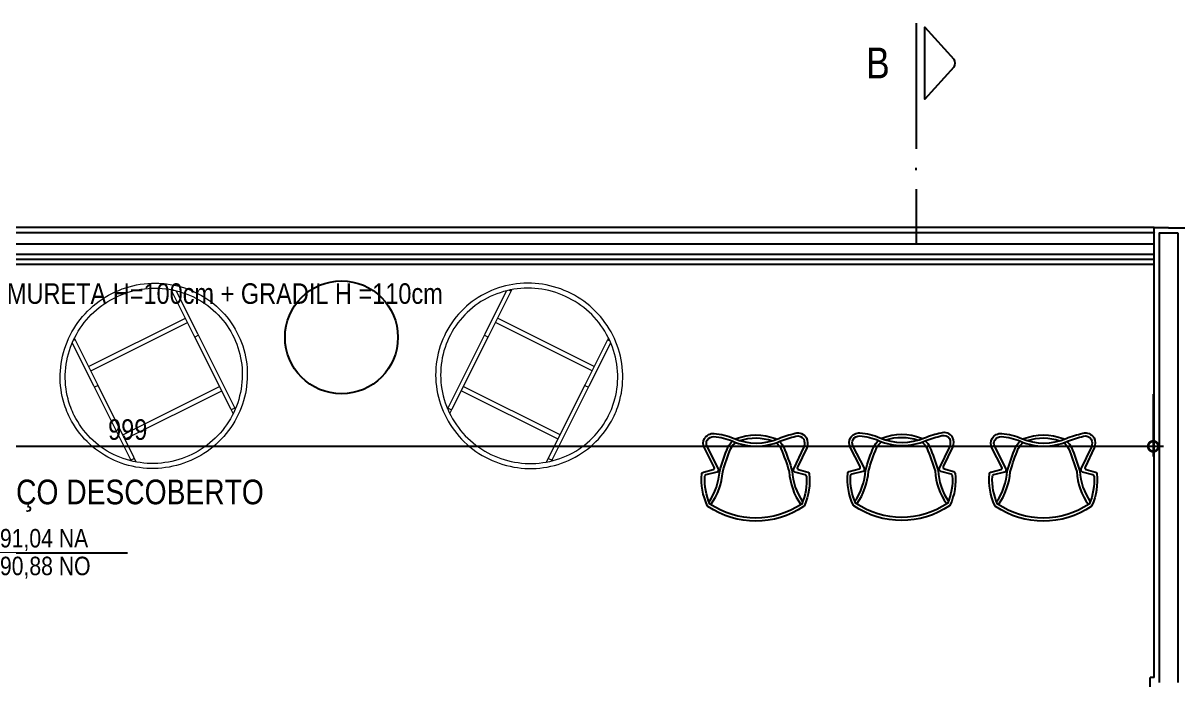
# Model space of a CAD drawing. Header units: metres. Extents: x -23 to 570, y -25 to 184.
# Drawn here: x 119.98 to 125.6, y 7.19 to 10.39 of the extents above; entities that cross this region are included whole.
import ezdxf
from ezdxf.enums import TextEntityAlignment as Align

# ---------------------------------------------------------------- set-up
doc = ezdxf.new("R2010")
doc.units = ezdxf.units.M
doc.header["$LTSCALE"] = 0.1
doc.linetypes.add('DUPLEX SUPERIOR$0$DASHEDX2', pattern=[1.5, 1, -0.5])
for name, color, linetype in [('ARQ-DIM', 2, 'Continuous'), ('ARQ-SIM', 1, 'Continuous'), ('ARQ-TXT', 2, 'Continuous'), ('DUPLEX SUPERIOR$0$ARQ-ALV ACAB', 4, 'Continuous'), ('DUPLEX SUPERIOR$0$ARQ-ALV OSSO', 5, 'Continuous'), ('DUPLEX SUPERIOR$0$ARQ-AUX', 7, 'Continuous'), ('DUPLEX SUPERIOR$0$ARQ-AUX2', 2, 'Continuous'), ('DUPLEX SUPERIOR$0$ARQ-HID', 7, 'Continuous'), ('DUPLEX SUPERIOR$0$ARQ-MOB', 7, 'Continuous'), ('DUPLEX SUPERIOR$0$ARQ-PRJ', 7, 'DUPLEX SUPERIOR$0$DASHEDX2')]:
    doc.layers.add(name, color=color, linetype=linetype)
doc.styles.add('Adesa', font='ARIALN.TTF')
doc.styles.add('M50', font='ARIALN.TTF', dxfattribs={"height": 0.15})
doc.dimstyles.new('ADESA 1-0050', dxfattribs={"dimtxt": 0.1, "dimasz": 0.1, "dimexe": 0.05, "dimexo": 0.05, "dimgap": 0.03, "dimtad": 1, "dimdec": 1, "dimlfac": 100, "dimzin": 12, "dimtxsty": 'Adesa', "dimblk": 'DOTSMALL', "dimcen": 1, "dimdle": 0.05, "dimclrd": 1, "dimclre": 1, "dimclrt": 256, "dimazin": 3, "dimtm": 1e-09, "dimtfac": 1, "dimtdec": 1, "dimtmove": 1, "dimatfit": 0, "dimldrblk": 'DOTSMALL', "dimfxl": 0.8, "dimtvp": 2, "dimtolj": 1, "dimtzin": 0, "dimarcsym": 0})

# ---------------------------------------------------------------- blocks, each defined once
blk = doc.blocks.new('DUPLEX SUPERIOR$0$planta duplex inferior tipo 1')
at = {"layer": 'DUPLEX SUPERIOR$0$ARQ-ALV ACAB'}
blk.add_lwpolyline([(11.165, 6.1901), (11.0749, 6.1901), (11.0749, 5.9601)], dxfattribs=at)
at = {"layer": 'DUPLEX SUPERIOR$0$ARQ-ALV OSSO'}
for points in [[(11.12, 6.1651), (11.12, 3.9749)], [(11.165, 6.1651), (11.12, 6.1651)]]:
    blk.add_lwpolyline(points, dxfattribs=at)
blk = doc.blocks.new('DUPLEX SUPERIOR$0$planta duplex superior tipo 2')
at = {"layer": 'DUPLEX SUPERIOR$0$ARQ-ALV ACAB'}
for p, q in [((-10.07, 0.0252, 0), (0, 0.025)), ((-10.07, -0.1549), (-0.07, -0.1549, 0))]:
    blk.add_line(p, q, dxfattribs=at)
for points in [[(-10.07, -2.165), (-10.07, -2.0503), (-10.07, 0.0252), (-10.14, 0.0252)], [(-10.07, -2.165), (-10.0501, -2.165)], [(-10.0501, -4.5935), (-10.0501, -2.165)]]:
    blk.add_lwpolyline(points, dxfattribs=at)
at = {"layer": 'DUPLEX SUPERIOR$0$ARQ-ALV OSSO'}
blk.add_lwpolyline([(-10.095, -2.19), (-10.095, -2.0503), (-10.095, -2.0503), (-10.095, 0), (-10.14, 0.0002), (-10.14, 0.0002)], dxfattribs=at)
at = {"layer": 'DUPLEX SUPERIOR$0$ARQ-AUX'}
for p, q in [((-10.07, -0.0001, 0), (-0.07, -0.0001, 0)), ((-10.07, -0.1299), (-0.07, -0.1299, 0))]:
    blk.add_line(p, q, dxfattribs=at)
at = {"layer": 'DUPLEX SUPERIOR$0$ARQ-AUX2'}
for p, q in [((-10.0751, -0.0001), (-10.0751, -0.0001)), ((-10.07, -0.0551, 0), (-0.07, -0.0551, 0)), ((-10.07, -0.1051, 0), (-0.07, -0.1051, 0))]:
    blk.add_line(p, q, dxfattribs=at)
blk = doc.blocks.new('*U1089')
at = {"lineweight": 0}
for p, q in [((-290.5, 83.3), (-290.5, 318.5)), ((-280.9, 326.4), (-270.7, 326.4)), ((-270.7, 326.4), (-270.7, 334.4)), ((-270.7, 83.3), (-270.7, 326.4)), ((256.4, 328.5), (256.4, 334.4)), ((256.4, 326.4), (256.4, 328.5)), ((256.4, 325.9), (256.4, 326.4)), ((256.4, 326.4), (261.9, 326.4)), ((256.4, 83.3), (256.4, 325.9)), ((261.9, 326.4), (266.6, 326.4)), ((276.1, 83.3), (276.1, 318.5)), ((256.4, 179.1), (-270.7, 179.1)), ((256.4, 156), (-270.7, 156)), ((-290.5, -314.8), (-290.5, 83.3)), ((-290.5, 76.2), (-270.7, 76.2)), ((-270.7, -314.8), (-270.7, 83.3)), ((256.4, -314.8), (256.4, 83.3)), ((256.4, 76.2), (276.1, 76.2)), ((276.1, -314.8), (276.1, 83.3)), ((256.4, -193.3), (-270.7, -193.3)), ((256.4, -216.4), (-270.7, -216.4)), ((-290.5, -324.7), (-290.5, -314.8)), ((-290.5, -320.6), (-270.7, -320.6)), ((-270.7, -340.6), (-270.7, -314.8)), ((256.4, -340.6), (256.4, -314.8)), ((256.4, -320.6), (276.1, -320.6)), ((276.1, -324.7), (276.1, -314.8))]:
    blk.add_line(p, q, dxfattribs=at)
for points, knots in [([(450, -3.1), (450, -51.1), (442.1, -99.1), (411.5, -190.2), (388.7, -233.3), (330.5, -310.3), (295.1, -344.1), (215.2, -399.2), (170.8, -420.4), (77.3, -448), (28.3, -454.3), (-69.2, -451.6), (-117.7, -442.4), (-209.4, -409.6), (-252.5, -385.9), (-329.1, -326.3), (-362.4, -290.4), (-416, -210.2), (-436.2, -165.8), (-461.4, -73.1), (-466.4, -24.8), (-460.7, 71), (-450, 118.5), (-414, 207.7), (-388.7, 249.4), (-326.1, 322.9), (-288.7, 354.7), (-205.7, 405.1), (-160.1, 423.7), (-65.2, 445.8), (-15.9, 449.4), (81.3, 441), (129.2, 429.1), (218.8, 391), (260.5, 364.9), (333.3, 301), (364.5, 263.3), (413.2, 180.1), (430.8, 134.7), (446.8, 57.8), (450, 27.3), (450, -3.1)], [0, 0, 0, 0, 0.319721, 0.319721, 0.639501, 0.639501, 0.959429, 0.959429, 1.279526, 1.279526, 1.599751, 1.599751, 1.920017, 1.920017, 2.240224, 2.240224, 2.560293, 2.560293, 2.880189, 2.880189, 3.19995, 3.19995, 3.519674, 3.519674, 3.839475, 3.839475, 4.159434, 4.159434, 4.47956, 4.47956, 4.7998, 4.7998, 5.120062, 5.120062, 5.440249, 5.440249, 5.760286, 5.760286, 6.080153, 6.080153, 6.283185, 6.283185, 6.283185, 6.283185]), ([(425.5, -3.1), (425.5, -48.5), (418, -93.9), (389, -180.1), (367.4, -220.9), (312.2, -293.8), (278.7, -325.8), (203, -377.8), (160.9, -397.8), (72.5, -423.8), (26.2, -429.8), (-66.1, -427.1), (-111.9, -418.5), (-198.6, -387.4), (-239.4, -365), (-311.8, -308.7), (-343.4, -274.8), (-394.1, -199), (-413.2, -157.1), (-437.1, -69.3), (-441.8, -23.6), (-436.4, 67.1), (-426.3, 112), (-392.2, 196.4), (-368.2, 235.8), (-308.8, 305.4), (-273.4, 335.4), (-194.8, 383), (-151.6, 400.6), (-61.8, 421.4), (-15.2, 424.7), (76.7, 416.8), (122, 405.5), (206.7, 369.5), (246.1, 344.8), (315, 284.5), (344.5, 248.8), (390.7, 170.2), (407.3, 127.2), (422.5, 54.5), (425.5, 25.7), (425.5, -3.1)], [0, 0, 0, 0, 0.320303, 0.320303, 0.640542, 0.640542, 0.96062, 0.96062, 1.280513, 1.280513, 1.60027, 1.60027, 1.919982, 1.919982, 2.239757, 2.239757, 2.559683, 2.559683, 2.879795, 2.879795, 3.200054, 3.200054, 3.520355, 3.520355, 3.84057, 3.84057, 4.160614, 4.160614, 4.480477, 4.480477, 4.800217, 4.800217, 5.119934, 5.119934, 5.439731, 5.439731, 5.759689, 5.759689, 6.079833, 6.079833, 6.283185, 6.283185, 6.283185, 6.283185])]:
    blk.add_open_spline(points, degree=3, knots=knots, dxfattribs=at)
blk = doc.blocks.new('DUPLEX SUPERIOR$0$MOB_TID_Bora Bora_Mesa Auxiliar')
at = {"ltscale": 0.001}
blk.add_circle((0, 0), 0.275, dxfattribs=at)
blk = doc.blocks.new('DUPLEX SUPERIOR$0$MOB_Cadeira Aviv ou Allegra')
for points in [[(4290.7691, 2880.1209, 0.131931), (4290.793, 2879.9666, 0.14013), (4290.7965, 2879.9624, 0.307925), (4291.2625, 2879.9624, 0.136795), (4291.2659, 2879.9665, 0.130223), (4291.2924, 2880.1206, 0.319153), (4291.2849, 2880.1294), (4291.2371, 2880.1415, -0.48169), (4291.2319, 2880.1528), (4291.2799, 2880.2472, 0.250392), (4291.279, 2880.2926, 0.291136), (4291.2327, 2880.3176, 0.085119), (4291.1355, 2880.2935, -0.209258), (4290.9181, 2880.2935, 0.036257), (4290.8378, 2880.3183, 0.34754), (4290.7827, 2880.2962, 0.194054), (4290.7817, 2880.2472), (4290.8265, 2880.1529, -0.467503), (4290.8214, 2880.1417), (4290.7764, 2880.1295, 0.308502)], [(4290.783, 2880.1088, 0.1213), (4290.8061, 2879.974, 0.306002), (4291.2529, 2879.974, 0.119391), (4291.2782, 2880.1084, 0.329595), (4291.2707, 2880.1175), (4291.2176, 2880.1309, -0.48169), (4291.2111, 2880.1451), (4291.2666, 2880.254, 0.250392), (4291.2659, 2880.2853, 0.291136), (4291.2338, 2880.3026, 0.085119), (4291.1415, 2880.2798, -0.20897), (4290.9123, 2880.2797, 0.036344), (4290.8339, 2880.3038, 0.343827), (4290.7961, 2880.2895, 0.186509), (4290.7955, 2880.2531), (4290.8467, 2880.1453, -0.467504), (4290.8403, 2880.1313), (4290.7904, 2880.1178, 0.318606)]]:
    blk.add_lwpolyline(points, format="xyb", close=True)
for points in [[(4290.9146, 2880.2787, 0.090045), (4290.8932, 2880.2499, 0.02372), (4290.8519, 2880.1345, -0.138637), (4290.8015, 2879.9852)], [(4290.9304, 2880.2725, 0.110173), (4290.9068, 2880.2437, 0.02326), (4290.8668, 2880.1318, -0.142586), (4290.8101, 2879.9713)], [(4291.1284, 2880.2906, 0.008449), (4291.1255, 2880.2923, 0.189361), (4290.9329, 2880.2923, 0.013878), (4290.9281, 2880.2894)], [(4291.1072, 2880.283, 0.163546), (4290.9489, 2880.2822)], [(4291.2484, 2879.9711, -0.135645), (4291.1906, 2880.1314, 0.032927), (4291.1516, 2880.2436, 0.116146), (4291.1265, 2880.2737, 0.116146)], [(4291.2574, 2879.9845, -0.131983), (4291.2054, 2880.1339, 0.033451), (4291.1652, 2880.2499, 0.095284), (4291.1423, 2880.2801, 0.095284)]]:
    blk.add_lwpolyline(points, format="xyb")
blk = doc.blocks.new('DUPLEX SUPERIOR$0$layout dup sup tipo 2')
at = {"layer": 'DUPLEX SUPERIOR$0$ARQ-MOB', "color": 251, "xscale": -1, "rotation": 180}
for p in [(-4315.9744, 2871.9248), (-4315.284, 2871.9217), (-4314.5736, 2871.9248)]:
    blk.add_blockref('DUPLEX SUPERIOR$0$MOB_Cadeira Aviv ou Allegra', p, dxfattribs=at)
at = {"layer": 'DUPLEX SUPERIOR$0$ARQ-MOB', "color": 251, "yscale": 0.001, "zscale": 0.001}
for p, xscale, rotation in [((-22.4481, -8.673), 0.001, 153.4503635204589), ((-20.6039, -8.673), -0.001, 206.5496364795411)]:
    blk.add_blockref('*U1089', p, dxfattribs=dict(at, xscale=xscale, rotation=rotation))
at = {"layer": 'DUPLEX SUPERIOR$0$ARQ-MOB', "color": 251}
blk.add_blockref('DUPLEX SUPERIOR$0$MOB_TID_Bora Bora_Mesa Auxiliar', (-21.526, -8.861), dxfattribs=at)
blk = doc.blocks.new('DUPLEX SUPERIOR')
at = {"layer": 'DUPLEX SUPERIOR$0$ARQ-HID', "xscale": -1, "rotation": 180}
blk.add_blockref('DUPLEX SUPERIOR$0$planta duplex inferior tipo 1', (-36.72, -3.2049, 0), dxfattribs=at)
at = {"layer": 'DUPLEX SUPERIOR$0$ARQ-MOB'}
blk.add_blockref('DUPLEX SUPERIOR$0$layout dup sup tipo 2', (0, 0, 0), dxfattribs=at)
at = {"layer": 'DUPLEX SUPERIOR$0$ARQ-PRJ', "xscale": -1, "rotation": 180}
blk.add_blockref('DUPLEX SUPERIOR$0$planta duplex superior tipo 2', (-15.415, -9.37, 0), dxfattribs=at)
blk = doc.blocks.new('NipAcOs')
at = {"layer": 'ARQ-SIM'}
h = blk.add_hatch(color=256, dxfattribs=at)
h.dxf.hatch_style = 1
h.paths.add_polyline_path([(0, 0.15, 0.414214), (-0.15, 0), (0, 0)])
h.paths.add_polyline_path([(0.15, 0), (0, 0), (0, -0.15, 0.414214)])
for p, q in [((0, -0.25), (0, 0.25)), ((-0.25, 0), (0.15, 0)), ((0.15, 0), (1.583, 0))]:
    blk.add_line(p, q, dxfattribs=at)
blk.add_circle((0, 0), 0.15, dxfattribs=at)
at = {"style": 'Adesa'}
for p in [(0.204, 0.06), (0.204, -0.24)]:
    blk.add_attdef('000,00', p, '', height=0.2, dxfattribs=at)
blk = doc.blocks.new('ADESA-SIM CORT')
at = {"color": 3}
blk.add_lwpolyline([(1.712, 0.367), (1.4, 0.086), (2.1, 0.086), (1.788, 0.367)], dxfattribs=at)
blk.add_lwpolyline([(1.788, 0.367, 0.267949), (1.712, 0.367)], format="xyb", dxfattribs=at)
at = {"color": 2}
for points in [[(0.521, 0), (0, 0)], [(0.706, 0), (0.729, 0)], [(2.14, 0), (0.914, 0)]]:
    blk.add_lwpolyline(points, dxfattribs=at)
at = {"color": 3, "style": 'Adesa'}
blk.add_attdef('A', text='', height=0.35, dxfattribs=at).set_placement((1.739, -0.325), align=Align.MIDDLE_CENTER)
blk = doc.blocks.new('_DotSmall')
at = {"color": 0, "linetype": 'ByBlock', "const_width": 0.5}
blk.add_lwpolyline([(-0.0625, 0, 1), (0.0625, 0, 1)], format="xyb", close=True, dxfattribs=at)
blk = doc.blocks.new('*D506')
at = {"layer": 'ARQ-DIM', "color": 1, "lineweight": -2, "transparency": 16777216}
for p, q in [((115.4899, 8.5838), (115.4899, 8.28)), ((125.4799, 8.5838), (125.4799, 8.28)), ((125.5299, 8.33), (115.4399, 8.33))]:
    blk.add_line(p, q, dxfattribs=at)
at = {"layer": 'Defpoints', "color": 0, "transparency": 16777216}
for p in [(115.4899, 8.6338, 0), (125.4799, 8.6338, 0), (115.4899, 8.33)]:
    blk.add_point(p, dxfattribs=at)
at = {"layer": 'ARQ-DIM', "color": 1, "lineweight": -2, "transparency": 16777216, "xscale": 0.1, "yscale": 0.1, "zscale": 0.1, "rotation": 180}
blk.add_blockref('_DotSmall', (115.4899, 8.33), dxfattribs=at)
at = {"layer": 'ARQ-DIM', "color": 1, "lineweight": -2, "transparency": 16777216, "xscale": 0.1, "yscale": 0.1, "zscale": 0.1}
blk.add_blockref('_DotSmall', (125.4799, 8.33), dxfattribs=at)
at = {"layer": 'ARQ-DIM', "transparency": 16777216, "insert": (120.4849, 8.4111), "char_height": 0.1, "attachment_point": 5, "style": 'Adesa'}
blk.add_mtext('\\A1;999', dxfattribs=at)

msp = doc.modelspace()

# ---------------------------------------------------------------- block references
at = {"rotation": 180}
msp.add_blockref('DUPLEX SUPERIOR', (100, 0), dxfattribs=at)

# ---------------------------------------------------------------- next in the draw order: block references
at = {"layer": 'ARQ-SIM'}
ref = msp.add_blockref('ADESA-SIM CORT', (124.3252, 9.3215), dxfattribs=dict(at, xscale=-0.5, yscale=0.5, zscale=0.5, rotation=270))
ref.add_attrib('A', 'B ', dxfattribs={"layer": '0', "color": 4, "height": 0.15, "style": 'Adesa'}).set_placement((124.1629, 10.1971), align=Align.MIDDLE_CENTER)
ref = msp.add_blockref('NipAcOs', (119.7707, 7.8106, 0), dxfattribs=dict(at, xscale=0.45, yscale=0.45, zscale=0.45))
ref.add_attrib('000,00', '90,88 NO', (119.8625, 7.7026, 0), dxfattribs={"layer": '0', "color": 2, "height": 0.09, "style": 'Adesa'})
ref.add_attrib('000,00', '91,04 NA', (119.8625, 7.8376, 0), dxfattribs={"layer": '0', "color": 2, "height": 0.09, "style": 'Adesa'})

# ---------------------------------------------------------------- next in the draw order: texts
at = {"layer": 'ARQ-TXT'}
for s, height, style, p in [('MURETA H=100cm + GRADIL H =110cm ', 0.1, 'Adesa', (120.974, 9.0741, -0.0226)), ('TERRAÇO DESCOBERTO', 0.12, 'M50', (120.3116, 8.0903, -0.0226))]:
    msp.add_text(s, height=height, dxfattribs=dict(at, style=style)).set_placement(p, align=Align.MIDDLE)

# ---------------------------------------------------------------- next in the draw order: dimensions: what is measured, and where the dimension line sits
at = {"layer": 'ARQ-DIM'}
dim = msp.add_linear_dim(base=(115.4899, 8.33), p1=(125.4799, 8.6338, 0), p2=(115.4899, 8.6338, 0), angle=180, dimstyle='ADESA 1-0050', dxfattribs=at)
dim.commit()
dim.dimension.update_dxf_attribs({"geometry": '*D506', "text_midpoint": (120.4849, 8.4111)})

doc.saveas('drawing.dxf')
